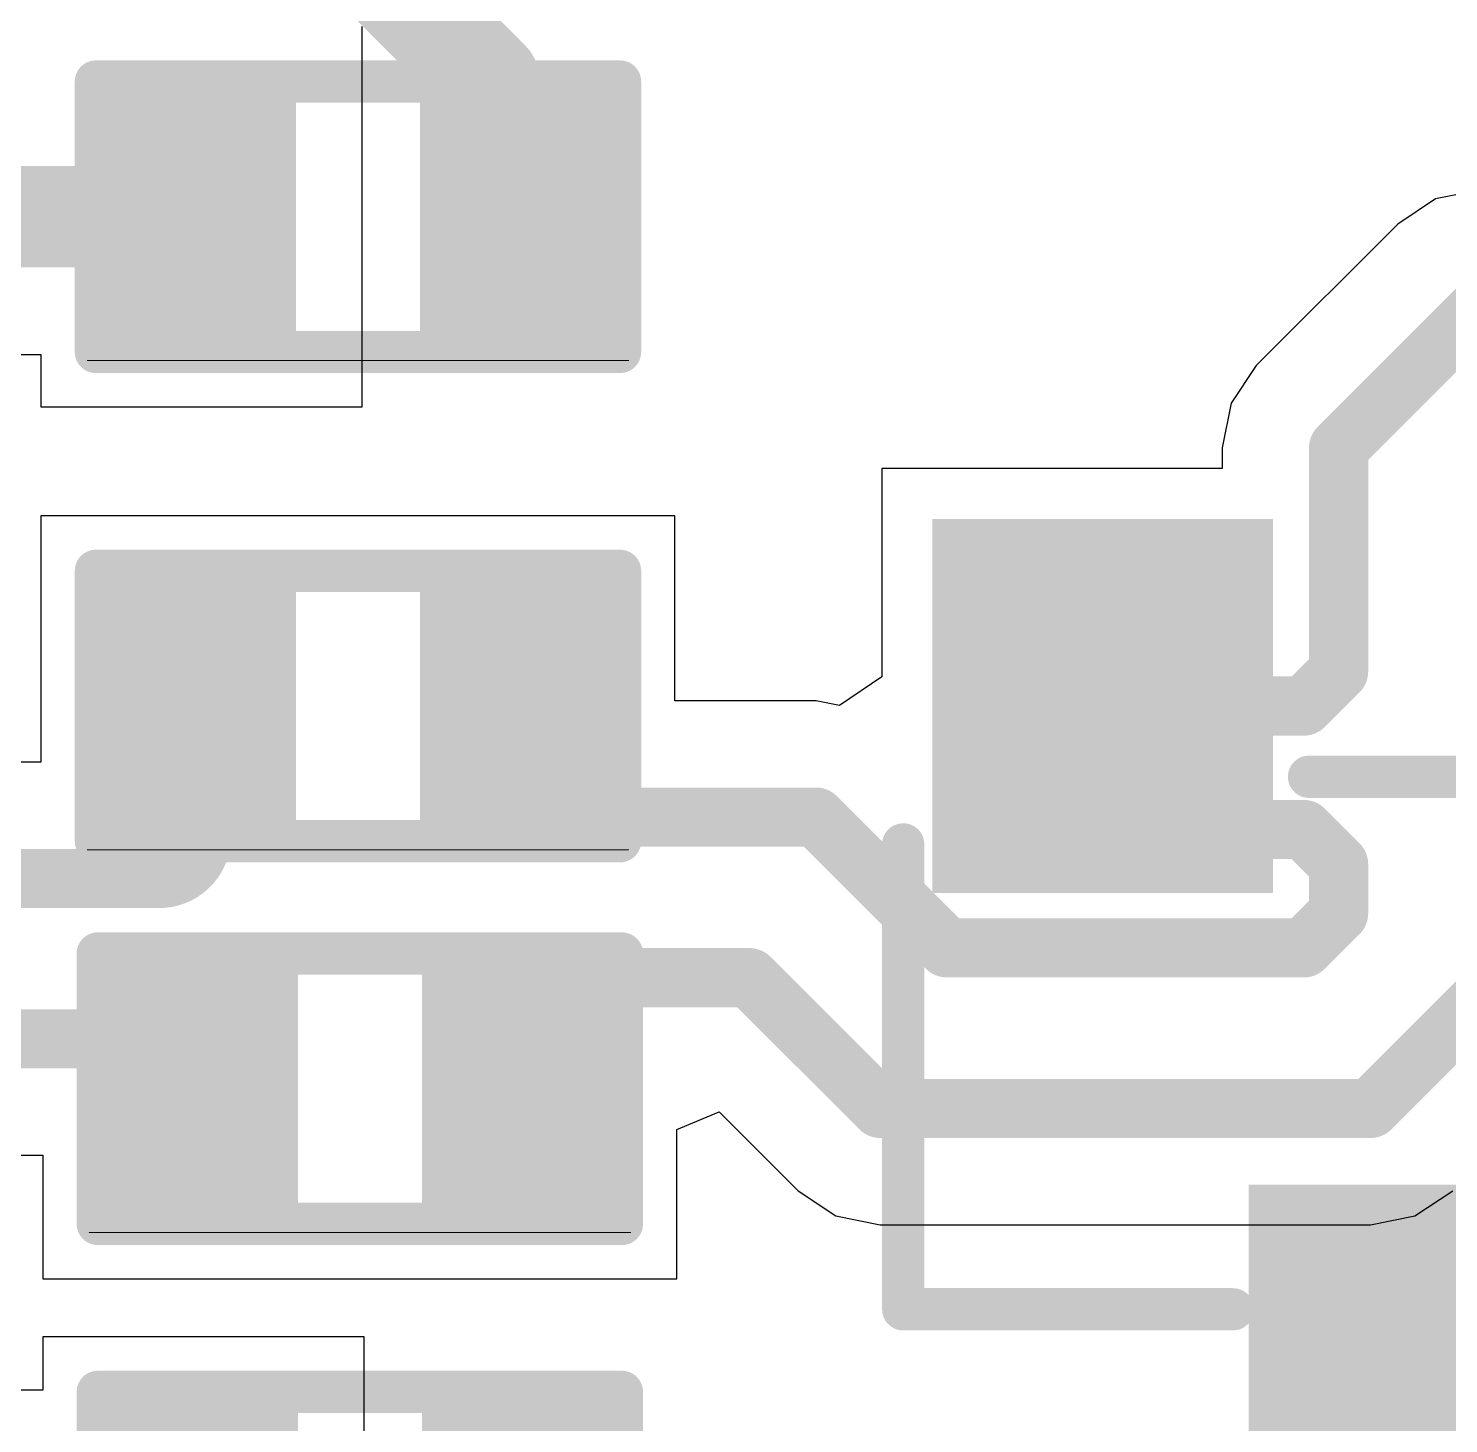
# Model space of a CAD drawing. Header units: inches. Extents: x -18 to 237, y -41 to 211.
# Drawn here: x 5.728 to 9.995, y 91.997 to 96.19 of the extents above; entities that cross this region are included whole.
import ezdxf

# ---------------------------------------------------------------- set-up
doc = ezdxf.new("R2010")
doc.units = ezdxf.units.IN
for name, color, linetype in [('Top Layer', 1, 'Continuous'), ('Top Overlay', 2, 'Continuous'), ('Top Paste', 8, 'Continuous'), ('Top Solder', 216, 'Continuous')]:
    doc.layers.add(name, color=color, linetype=linetype)

# ---------------------------------------------------------------- blocks, each defined once
blk = doc.blocks.new('S___23_19')
at = {"layer": 'Top Layer'}
for points in [[(-0.41, 1.46), (0.41, 1.46), (0.41, 0.54), (-0.41, 0.54)], [(-1.36, -0.54), (-0.54, -0.54), (-0.54, -1.46), (-1.36, -1.46)], [(0.54, -0.54), (1.36, -0.54), (1.36, -1.46), (0.54, -1.46)]]:
    blk.add_hatch(color=1, dxfattribs=at).paths.add_polyline_path(points)
at = {"layer": 'Top Paste'}
for points in [[(-0.41, 1.46), (0.41, 1.46), (0.41, 0.54), (-0.41, 0.54)], [(-1.36, -0.54), (-0.54, -0.54), (-0.54, -1.46), (-1.36, -1.46)], [(0.54, -0.54), (1.36, -0.54), (1.36, -1.46), (0.54, -1.46)]]:
    blk.add_hatch(color=8, dxfattribs=at).paths.add_polyline_path(points)
at = {"layer": 'Top Solder'}
for points in [[(-0.5116, 1.5616), (0.5116, 1.5616), (0.5116, 0.4384), (-0.5116, 0.4384)], [(-1.4616, -0.4384), (-0.4384, -0.4384), (-0.4384, -1.5616), (-1.4616, -1.5616)], [(0.4384, -0.4384), (1.4616, -0.4384), (1.4616, -1.5616), (0.4384, -1.5616)]]:
    blk.add_hatch(color=216, dxfattribs=at).paths.add_polyline_path(points)
at = {"layer": 'Top Overlay'}
for points in [[(-0.5588, 0.8128, 0.127, 0.127, 0), (-1.5494, 0.8128, 0.127, 0.127, 0)], [(-1.5494, 0.8128, 0.127, 0.127, 0), (-1.5494, -0.5842, 0.127, 0.127, 0)], [(1.5494, 0.8128, 0.127, 0.127, 0), (0.5588, 0.8128, 0.127, 0.127, 0)], [(1.5494, 0.8128, 0.127, 0.127, 0), (1.5494, -0.5842, 0.127, 0.127, 0)], [(0.3302, -0.7874, 0.127, 0.127, 0), (-0.3302, -0.7874, 0.127, 0.127, 0)], [(-1.6764, -1.0414, 0.127, 0.127, 0), (-1.6764, -1.2954, 0.127, 0.127, 0)], [(-1.5494, -1.1684, 0.127, 0.127, 0), (-1.6764, -1.0414, 0.127, 0.127, 0)], [(-1.5494, -1.1684, 0.127, 0.127, 0), (-1.6764, -1.2954, 0.127, 0.127, 0)]]:
    blk.add_lwpolyline(points, format="xyseb", dxfattribs=at)
for points in [[(-1.5812, 0.8128, 0.0635, 0.0635, 1), (-1.5176, 0.8128, 0.0635, 0.0635, 1)], [(-1.5812, 0.8128, 0.0635, 0.0635, 1), (-1.5176, 0.8128, 0.0635, 0.0635, 1)], [(-0.5905, 0.8128, 0.0635, 0.0635, 1), (-0.5271, 0.8128, 0.0635, 0.0635, 1)], [(0.5271, 0.8128, 0.0635, 0.0635, 1), (0.5905, 0.8128, 0.0635, 0.0635, 1)], [(1.5176, 0.8128, 0.0635, 0.0635, 1), (1.5812, 0.8128, 0.0635, 0.0635, 1)], [(1.5176, 0.8128, 0.0635, 0.0635, 1), (1.5812, 0.8128, 0.0635, 0.0635, 1)], [(-1.5812, -0.5842, 0.0635, 0.0635, 1), (-1.5176, -0.5842, 0.0635, 0.0635, 1)], [(1.5176, -0.5842, 0.0635, 0.0635, 1), (1.5812, -0.5842, 0.0635, 0.0635, 1)], [(-0.3619, -0.7874, 0.0635, 0.0635, 1), (-0.2984, -0.7874, 0.0635, 0.0635, 1)], [(0.2984, -0.7874, 0.0635, 0.0635, 1), (0.3619, -0.7874, 0.0635, 0.0635, 1)], [(-1.7082, -1.0414, 0.0635, 0.0635, 1), (-1.6446, -1.0414, 0.0635, 0.0635, 1)], [(-1.7082, -1.0414, 0.0635, 0.0635, 1), (-1.6446, -1.0414, 0.0635, 0.0635, 1)], [(-1.5812, -1.1684, 0.0635, 0.0635, 1), (-1.5176, -1.1684, 0.0635, 0.0635, 1)], [(-1.5812, -1.1684, 0.0635, 0.0635, 1), (-1.5176, -1.1684, 0.0635, 0.0635, 1)], [(-1.7082, -1.2954, 0.0635, 0.0635, 1), (-1.6446, -1.2954, 0.0635, 0.0635, 1)], [(-1.7082, -1.2954, 0.0635, 0.0635, 1), (-1.6446, -1.2954, 0.0635, 0.0635, 1)]]:
    blk.add_lwpolyline(points, format="xyseb", close=True, dxfattribs=at)
blk = doc.blocks.new('R___0402_79')
at = {"layer": 'Top Layer'}
for points in [[(-0.6985, -0.3175), (-0.6985, 0.3175), (-0.2413, 0.3175), (-0.2413, -0.3175)], [(0.2413, -0.3175), (0.2413, 0.3175), (0.6985, 0.3175), (0.6985, -0.3175)]]:
    blk.add_hatch(color=1, dxfattribs=at).paths.add_polyline_path(points)
at = {"layer": 'Top Paste'}
for points in [[(-0.6985, -0.3175), (-0.6985, 0.3175), (-0.2413, 0.3175), (-0.2413, -0.3175)], [(0.2413, -0.3175), (0.2413, 0.3175), (0.6985, 0.3175), (0.6985, -0.3175)]]:
    blk.add_hatch(color=8, dxfattribs=at).paths.add_polyline_path(points)
at = {"layer": 'Top Solder'}
for points in [[(-0.7535, -0.3725), (-0.7535, 0.3725), (-0.1863, 0.3725), (-0.1863, -0.3725)], [(0.1863, -0.3725), (0.1863, 0.3725), (0.7535, 0.3725), (0.7535, -0.3725)]]:
    blk.add_hatch(color=216, dxfattribs=at).paths.add_polyline_path(points)
at = {"layer": 'Top Overlay'}
for points in [[(-0.7874, -0.4064, 0.127, 0.127, 0), (-0.7874, 0.4064, 0.127, 0.127, 0)], [(-0.7874, 0.4064, 0.127, 0.127, 0), (0.7874, 0.4064, 0.127, 0.127, 0)], [(0.7874, -0.4064, 0.127, 0.127, 0), (0.7874, 0.4064, 0.127, 0.127, 0)], [(-0.7874, -0.4064, 0.127, 0.127, 0), (0.7874, -0.4064, 0.127, 0.127, 0)], [(-0.8128, -0.4318, 0.00323, 0.00323, 0), (0.8128, -0.4318, 0.00323, 0.00323, 0)]]:
    blk.add_lwpolyline(points, format="xyseb", dxfattribs=at)
for points in [[(-0.8191, 0.4064, 0.0635, 0.0635, 1), (-0.7556, 0.4064, 0.0635, 0.0635, 1)], [(-0.8191, 0.4064, 0.0635, 0.0635, 1), (-0.7556, 0.4064, 0.0635, 0.0635, 1)], [(0.7556, 0.4064, 0.0635, 0.0635, 1), (0.8191, 0.4064, 0.0635, 0.0635, 1)], [(0.7556, 0.4064, 0.0635, 0.0635, 1), (0.8191, 0.4064, 0.0635, 0.0635, 1)], [(-0.8191, -0.4064, 0.0635, 0.0635, 1), (-0.7556, -0.4064, 0.0635, 0.0635, 1)], [(-0.8191, -0.4064, 0.0635, 0.0635, 1), (-0.7556, -0.4064, 0.0635, 0.0635, 1)], [(0.7556, -0.4064, 0.0635, 0.0635, 1), (0.8191, -0.4064, 0.0635, 0.0635, 1)], [(0.7556, -0.4064, 0.0635, 0.0635, 1), (0.8191, -0.4064, 0.0635, 0.0635, 1)], [(-0.8136, -0.4318, 0.00161, 0.00161, 1), (-0.812, -0.4318, 0.00161, 0.00161, 1)], [(0.812, -0.4318, 0.00161, 0.00161, 1), (0.8136, -0.4318, 0.00161, 0.00161, 1)]]:
    blk.add_lwpolyline(points, format="xyseb", close=True, dxfattribs=at)
blk = doc.blocks.new('R___0402_80')
at = {"layer": 'Top Layer'}
for points in [[(-0.6985, -0.3175), (-0.6985, 0.3175), (-0.2413, 0.3175), (-0.2413, -0.3175)], [(0.2413, -0.3175), (0.2413, 0.3175), (0.6985, 0.3175), (0.6985, -0.3175)]]:
    blk.add_hatch(color=1, dxfattribs=at).paths.add_polyline_path(points)
at = {"layer": 'Top Paste'}
for points in [[(-0.6985, -0.3175), (-0.6985, 0.3175), (-0.2413, 0.3175), (-0.2413, -0.3175)], [(0.2413, -0.3175), (0.2413, 0.3175), (0.6985, 0.3175), (0.6985, -0.3175)]]:
    blk.add_hatch(color=8, dxfattribs=at).paths.add_polyline_path(points)
at = {"layer": 'Top Solder'}
for points in [[(-0.7535, -0.3725), (-0.7535, 0.3725), (-0.1863, 0.3725), (-0.1863, -0.3725)], [(0.1863, -0.3725), (0.1863, 0.3725), (0.7535, 0.3725), (0.7535, -0.3725)]]:
    blk.add_hatch(color=216, dxfattribs=at).paths.add_polyline_path(points)
at = {"layer": 'Top Overlay'}
for points in [[(-0.7874, -0.4064, 0.127, 0.127, 0), (-0.7874, 0.4064, 0.127, 0.127, 0)], [(-0.7874, 0.4064, 0.127, 0.127, 0), (0.7874, 0.4064, 0.127, 0.127, 0)], [(0.7874, -0.4064, 0.127, 0.127, 0), (0.7874, 0.4064, 0.127, 0.127, 0)], [(-0.7874, -0.4064, 0.127, 0.127, 0), (0.7874, -0.4064, 0.127, 0.127, 0)], [(-0.8128, -0.4318, 0.00323, 0.00323, 0), (0.8128, -0.4318, 0.00323, 0.00323, 0)]]:
    blk.add_lwpolyline(points, format="xyseb", dxfattribs=at)
for points in [[(-0.8191, 0.4064, 0.0635, 0.0635, 1), (-0.7556, 0.4064, 0.0635, 0.0635, 1)], [(-0.8191, 0.4064, 0.0635, 0.0635, 1), (-0.7556, 0.4064, 0.0635, 0.0635, 1)], [(0.7556, 0.4064, 0.0635, 0.0635, 1), (0.8191, 0.4064, 0.0635, 0.0635, 1)], [(0.7556, 0.4064, 0.0635, 0.0635, 1), (0.8191, 0.4064, 0.0635, 0.0635, 1)], [(-0.8191, -0.4064, 0.0635, 0.0635, 1), (-0.7556, -0.4064, 0.0635, 0.0635, 1)], [(-0.8191, -0.4064, 0.0635, 0.0635, 1), (-0.7556, -0.4064, 0.0635, 0.0635, 1)], [(0.7556, -0.4064, 0.0635, 0.0635, 1), (0.8191, -0.4064, 0.0635, 0.0635, 1)], [(0.7556, -0.4064, 0.0635, 0.0635, 1), (0.8191, -0.4064, 0.0635, 0.0635, 1)], [(-0.8136, -0.4318, 0.00161, 0.00161, 1), (-0.812, -0.4318, 0.00161, 0.00161, 1)], [(0.812, -0.4318, 0.00161, 0.00161, 1), (0.8136, -0.4318, 0.00161, 0.00161, 1)]]:
    blk.add_lwpolyline(points, format="xyseb", close=True, dxfattribs=at)
blk = doc.blocks.new('R___0402_81')
at = {"layer": 'Top Layer'}
for points in [[(-0.6985, -0.3175), (-0.6985, 0.3175), (-0.2413, 0.3175), (-0.2413, -0.3175)], [(0.2413, -0.3175), (0.2413, 0.3175), (0.6985, 0.3175), (0.6985, -0.3175)]]:
    blk.add_hatch(color=1, dxfattribs=at).paths.add_polyline_path(points)
at = {"layer": 'Top Paste'}
for points in [[(-0.6985, -0.3175), (-0.6985, 0.3175), (-0.2413, 0.3175), (-0.2413, -0.3175)], [(0.2413, -0.3175), (0.2413, 0.3175), (0.6985, 0.3175), (0.6985, -0.3175)]]:
    blk.add_hatch(color=8, dxfattribs=at).paths.add_polyline_path(points)
at = {"layer": 'Top Solder'}
for points in [[(-0.7535, -0.3725), (-0.7535, 0.3725), (-0.1863, 0.3725), (-0.1863, -0.3725)], [(0.1863, -0.3725), (0.1863, 0.3725), (0.7535, 0.3725), (0.7535, -0.3725)]]:
    blk.add_hatch(color=216, dxfattribs=at).paths.add_polyline_path(points)
at = {"layer": 'Top Overlay'}
for points in [[(-0.7874, -0.4064, 0.127, 0.127, 0), (-0.7874, 0.4064, 0.127, 0.127, 0)], [(-0.7874, 0.4064, 0.127, 0.127, 0), (0.7874, 0.4064, 0.127, 0.127, 0)], [(0.7874, -0.4064, 0.127, 0.127, 0), (0.7874, 0.4064, 0.127, 0.127, 0)], [(-0.7874, -0.4064, 0.127, 0.127, 0), (0.7874, -0.4064, 0.127, 0.127, 0)], [(-0.8128, -0.4318, 0.00323, 0.00323, 0), (0.8128, -0.4318, 0.00323, 0.00323, 0)]]:
    blk.add_lwpolyline(points, format="xyseb", dxfattribs=at)
for points in [[(-0.8191, 0.4064, 0.0635, 0.0635, 1), (-0.7556, 0.4064, 0.0635, 0.0635, 1)], [(-0.8191, 0.4064, 0.0635, 0.0635, 1), (-0.7556, 0.4064, 0.0635, 0.0635, 1)], [(0.7556, 0.4064, 0.0635, 0.0635, 1), (0.8191, 0.4064, 0.0635, 0.0635, 1)], [(0.7556, 0.4064, 0.0635, 0.0635, 1), (0.8191, 0.4064, 0.0635, 0.0635, 1)], [(-0.8191, -0.4064, 0.0635, 0.0635, 1), (-0.7556, -0.4064, 0.0635, 0.0635, 1)], [(-0.8191, -0.4064, 0.0635, 0.0635, 1), (-0.7556, -0.4064, 0.0635, 0.0635, 1)], [(0.7556, -0.4064, 0.0635, 0.0635, 1), (0.8191, -0.4064, 0.0635, 0.0635, 1)], [(0.7556, -0.4064, 0.0635, 0.0635, 1), (0.8191, -0.4064, 0.0635, 0.0635, 1)], [(-0.8136, -0.4318, 0.00161, 0.00161, 1), (-0.812, -0.4318, 0.00161, 0.00161, 1)], [(0.812, -0.4318, 0.00161, 0.00161, 1), (0.8136, -0.4318, 0.00161, 0.00161, 1)]]:
    blk.add_lwpolyline(points, format="xyseb", close=True, dxfattribs=at)
blk = doc.blocks.new('R___0402_82')
at = {"layer": 'Top Layer'}
for points in [[(-0.6985, -0.3175), (-0.6985, 0.3175), (-0.2413, 0.3175), (-0.2413, -0.3175)], [(0.2413, -0.3175), (0.2413, 0.3175), (0.6985, 0.3175), (0.6985, -0.3175)]]:
    blk.add_hatch(color=1, dxfattribs=at).paths.add_polyline_path(points)
at = {"layer": 'Top Paste'}
for points in [[(-0.6985, -0.3175), (-0.6985, 0.3175), (-0.2413, 0.3175), (-0.2413, -0.3175)], [(0.2413, -0.3175), (0.2413, 0.3175), (0.6985, 0.3175), (0.6985, -0.3175)]]:
    blk.add_hatch(color=8, dxfattribs=at).paths.add_polyline_path(points)
at = {"layer": 'Top Solder'}
for points in [[(-0.7535, -0.3725), (-0.7535, 0.3725), (-0.1863, 0.3725), (-0.1863, -0.3725)], [(0.1863, -0.3725), (0.1863, 0.3725), (0.7535, 0.3725), (0.7535, -0.3725)]]:
    blk.add_hatch(color=216, dxfattribs=at).paths.add_polyline_path(points)
at = {"layer": 'Top Overlay'}
for points in [[(-0.7874, -0.4064, 0.127, 0.127, 0), (-0.7874, 0.4064, 0.127, 0.127, 0)], [(-0.7874, 0.4064, 0.127, 0.127, 0), (0.7874, 0.4064, 0.127, 0.127, 0)], [(0.7874, -0.4064, 0.127, 0.127, 0), (0.7874, 0.4064, 0.127, 0.127, 0)], [(-0.7874, -0.4064, 0.127, 0.127, 0), (0.7874, -0.4064, 0.127, 0.127, 0)], [(-0.8128, -0.4318, 0.00323, 0.00323, 0), (0.8128, -0.4318, 0.00323, 0.00323, 0)]]:
    blk.add_lwpolyline(points, format="xyseb", dxfattribs=at)
for points in [[(-0.8191, 0.4064, 0.0635, 0.0635, 1), (-0.7556, 0.4064, 0.0635, 0.0635, 1)], [(-0.8191, 0.4064, 0.0635, 0.0635, 1), (-0.7556, 0.4064, 0.0635, 0.0635, 1)], [(0.7556, 0.4064, 0.0635, 0.0635, 1), (0.8191, 0.4064, 0.0635, 0.0635, 1)], [(0.7556, 0.4064, 0.0635, 0.0635, 1), (0.8191, 0.4064, 0.0635, 0.0635, 1)], [(-0.8191, -0.4064, 0.0635, 0.0635, 1), (-0.7556, -0.4064, 0.0635, 0.0635, 1)], [(-0.8191, -0.4064, 0.0635, 0.0635, 1), (-0.7556, -0.4064, 0.0635, 0.0635, 1)], [(0.7556, -0.4064, 0.0635, 0.0635, 1), (0.8191, -0.4064, 0.0635, 0.0635, 1)], [(0.7556, -0.4064, 0.0635, 0.0635, 1), (0.8191, -0.4064, 0.0635, 0.0635, 1)], [(-0.8136, -0.4318, 0.00161, 0.00161, 1), (-0.812, -0.4318, 0.00161, 0.00161, 1)], [(0.812, -0.4318, 0.00161, 0.00161, 1), (0.8136, -0.4318, 0.00161, 0.00161, 1)]]:
    blk.add_lwpolyline(points, format="xyseb", close=True, dxfattribs=at)

msp = doc.modelspace()

# ---------------------------------------------------------------- linework, layer by layer
at = {"layer": 'Top Layer'}
for p, q in [((6.731, 95.0522), (6.731, 96.1952)), ((9.9559, 95.6776), (9.8425, 95.6018)), ((10.0897, 95.7042), (9.9559, 95.6776)), ((9.8425, 95.6018), (9.4175, 95.1769)), ((5.488, 95.2093), (5.7658, 95.2093)), ((5.7658, 95.2093), (5.7658, 95.0522)), ((9.4175, 95.1769), (9.3417, 95.0634)), ((5.7658, 95.0522), (6.731, 95.0522)), ((9.3417, 95.0634), (9.3151, 94.9296)), ((9.3151, 94.9296), (9.3151, 94.8673)), ((9.3151, 94.8673), (8.292, 94.8673)), ((8.292, 94.8673), (8.292, 94.2412)), ((7.6708, 94.7248), (5.7658, 94.7248)), ((5.7658, 94.7248), (5.7658, 93.9847)), ((7.6708, 94.1692), (7.6708, 94.7248)), ((8.292, 94.2412), (8.165, 94.1552)), ((8.0946, 94.1692), (7.6708, 94.1692)), ((8.165, 94.1552), (8.0946, 94.1692)), ((5.7658, 93.9847), (4.0077, 93.9847)), ((7.6765, 92.8812), (7.8035, 92.9338)), ((7.8035, 92.9338), (8.0405, 92.6968)), ((7.6765, 92.4318), (7.6765, 92.8812)), ((3.267, 92.8037), (5.7715, 92.8037)), ((5.7715, 92.8037), (5.7715, 92.4318)), ((8.0405, 92.6968), (8.1539, 92.621)), ((9.8942, 92.621), (10.0077, 92.6968)), ((8.1539, 92.621), (8.2877, 92.5944)), ((9.7604, 92.5944), (9.8942, 92.621)), ((8.2877, 92.5944), (9.7604, 92.5944)), ((5.7715, 92.4318), (7.6765, 92.4318)), ((6.7367, 92.2573), (5.7715, 92.2573)), ((5.7715, 92.2573), (5.7715, 92.0973)), ((6.7367, 91.1143), (6.7367, 92.2573)), ((5.7715, 92.0973), (5.488, 92.0973))]:
    msp.add_line(p, q, dxfattribs=at)
for points in [[(6.6947, 96.4492, 0.3048, 0.3048, 0), (7.112, 96.0319, 0.3048, 0.3048, 0)], [(7.112, 95.6999, 0.3048, 0.3048, 0), (7.112, 96.0319, 0.3048, 0.3048, 0)], [(7.112, 95.6999, 0.3048, 0.3048, 0), (7.1882, 95.6237, 0.3048, 0.3048, 0)], [(5.3164, 95.6237, 0.3048, 0.3048, 0), (6.2484, 95.6237, 0.3048, 0.3048, 0)], [(9.6647, 94.9296, 0.1778, 0.1778, 0), (10.0897, 95.3546, 0.1778, 0.1778, 0)], [(9.6647, 94.2574, 0.1778, 0.1778, 0), (9.6647, 94.9296, 0.1778, 0.1778, 0)], [(9.5605, 94.1533, 0.1778, 0.1778, 0), (9.6647, 94.2574, 0.1778, 0.1778, 0)], [(6.1208, 94.0257, 0.1778, 0.1778, 0), (6.2484, 94.1533, 0.1778, 0.1778, 0)], [(6.2484, 94.0644, 0.1778, 0.1778, 0), (6.2484, 94.1533, 0.1778, 0.1778, 0)], [(7.1882, 94.1533, 0.1778, 0.1778, 0), (7.3279, 94.0136, 0.1778, 0.1778, 0)], [(8.956, 94.1533, 0.1778, 0.1778, 0), (9.5605, 94.1533, 0.1778, 0.1778, 0)], [(8.956, 94.1033, 0.1778, 0.1778, 0), (8.956, 94.1533, 0.1778, 0.1778, 0)], [(8.956, 94.1033, 0.1778, 0.1778, 0), (9.2771, 93.7822, 0.1778, 0.1778, 0)], [(6.2484, 93.7626, 0.1778, 0.1778, 0), (6.2484, 94.0644, 0.1778, 0.1778, 0)], [(7.3279, 93.9237, 0.1778, 0.1778, 0), (7.3279, 94.0136, 0.1778, 0.1778, 0)], [(7.3279, 93.9237, 0.1778, 0.1778, 0), (7.4321, 93.8196, 0.1778, 0.1778, 0)], [(7.4321, 93.8196, 0.1778, 0.1778, 0), (8.0946, 93.8196, 0.1778, 0.1778, 0)], [(8.0946, 93.8196, 0.1778, 0.1778, 0), (8.4876, 93.4266, 0.1778, 0.1778, 0)], [(6.2484, 93.7626, 0.1778, 0.1778, -0.414214), (6.1208, 93.635, 0.1778, 0.1778, 0)], [(9.2771, 93.7822, 0.1778, 0.1778, 0), (9.5605, 93.7822, 0.1778, 0.1778, 0)], [(9.5605, 93.7822, 0.1778, 0.1778, 0), (9.6647, 93.678, 0.1778, 0.1778, 0)], [(9.6647, 93.5307, 0.1778, 0.1778, 0), (9.6647, 93.678, 0.1778, 0.1778, 0)], [(2.4312, 93.635, 0.1778, 0.1778, 0), (5.8191, 93.635, 0.1778, 0.1778, 0)], [(5.8191, 93.635, 0.1778, 0.1778, 0), (6.1208, 93.635, 0.1778, 0.1778, 0)], [(9.5605, 93.4266, 0.1778, 0.1778, 0), (9.6647, 93.5307, 0.1778, 0.1778, 0)], [(8.4876, 93.4266, 0.1778, 0.1778, 0), (9.5605, 93.4266, 0.1778, 0.1778, 0)], [(7.3336, 93.2328, 0.1778, 0.1778, 0), (7.4378, 93.337, 0.1778, 0.1778, 0)], [(7.4378, 93.337, 0.1778, 0.1778, 0), (7.8947, 93.337, 0.1778, 0.1778, 0)], [(7.8947, 93.337, 0.1778, 0.1778, 0), (8.2877, 92.944, 0.1778, 0.1778, 0)], [(9.7604, 92.944, 0.1778, 0.1778, 0), (10.1473, 93.3308, 0.1778, 0.1778, 0)], [(7.3336, 93.143, 0.1778, 0.1778, 0), (7.3336, 93.2328, 0.1778, 0.1778, 0)], [(2.413, 93.1533, 0.1778, 0.1778, 0), (6.193, 93.1533, 0.1778, 0.1778, 0)], [(6.193, 93.1533, 0.1778, 0.1778, 0), (6.2541, 93.0922, 0.1778, 0.1778, 0)], [(7.1939, 93.0033, 0.1778, 0.1778, 0), (7.3336, 93.143, 0.1778, 0.1778, 0)], [(6.2541, 93.0033, 0.1778, 0.1778, 0), (6.2541, 93.0922, 0.1778, 0.1778, 0)], [(8.2877, 92.944, 0.1778, 0.1778, 0), (9.7604, 92.944, 0.1778, 0.1778, 0)]]:
    msp.add_lwpolyline(points, format="xyseb", dxfattribs=at)
for points in [[(7.0358, 96.0319, 0.1524, 0.1524, 1), (7.1882, 96.0319, 0.1524, 0.1524, 1)], [(7.0358, 96.0319, 0.1524, 0.1524, 1), (7.1882, 96.0319, 0.1524, 0.1524, 1)], [(7.0358, 95.6999, 0.1524, 0.1524, 1), (7.1882, 95.6999, 0.1524, 0.1524, 1)], [(7.0358, 95.6999, 0.1524, 0.1524, 1), (7.1882, 95.6999, 0.1524, 0.1524, 1)], [(6.1722, 95.6237, 0.1524, 0.1524, 1), (6.3246, 95.6237, 0.1524, 0.1524, 1)], [(7.112, 95.6237, 0.1524, 0.1524, 1), (7.2644, 95.6237, 0.1524, 0.1524, 1)], [(9.6203, 94.9296, 0.0889, 0.0889, 1), (9.7092, 94.9296, 0.0889, 0.0889, 1)], [(9.6203, 94.9296, 0.0889, 0.0889, 1), (9.7092, 94.9296, 0.0889, 0.0889, 1)], [(9.6203, 94.2574, 0.0889, 0.0889, 1), (9.7092, 94.2574, 0.0889, 0.0889, 1)], [(9.6203, 94.2574, 0.0889, 0.0889, 1), (9.7092, 94.2574, 0.0889, 0.0889, 1)], [(6.204, 94.1533, 0.0889, 0.0889, 1), (6.2929, 94.1533, 0.0889, 0.0889, 1)], [(6.204, 94.1533, 0.0889, 0.0889, 1), (6.2929, 94.1533, 0.0889, 0.0889, 1)], [(7.1438, 94.1533, 0.0889, 0.0889, 1), (7.2327, 94.1533, 0.0889, 0.0889, 1)], [(8.9116, 94.1533, 0.0889, 0.0889, 1), (9.0005, 94.1533, 0.0889, 0.0889, 1)], [(8.9116, 94.1533, 0.0889, 0.0889, 1), (9.0005, 94.1533, 0.0889, 0.0889, 1)], [(9.5161, 94.1533, 0.0889, 0.0889, 1), (9.605, 94.1533, 0.0889, 0.0889, 1)], [(9.5161, 94.1533, 0.0889, 0.0889, 1), (9.605, 94.1533, 0.0889, 0.0889, 1)], [(8.9116, 94.1033, 0.0889, 0.0889, 1), (9.0005, 94.1033, 0.0889, 0.0889, 1)], [(8.9116, 94.1033, 0.0889, 0.0889, 1), (9.0005, 94.1033, 0.0889, 0.0889, 1)], [(6.204, 94.0644, 0.0889, 0.0889, 1), (6.2929, 94.0644, 0.0889, 0.0889, 1)], [(6.204, 94.0644, 0.0889, 0.0889, 1), (6.2929, 94.0644, 0.0889, 0.0889, 1)], [(6.0764, 94.0257, 0.0889, 0.0889, 1), (6.1653, 94.0257, 0.0889, 0.0889, 1)], [(7.2835, 94.0136, 0.0889, 0.0889, 1), (7.3724, 94.0136, 0.0889, 0.0889, 1)], [(7.2835, 94.0136, 0.0889, 0.0889, 1), (7.3724, 94.0136, 0.0889, 0.0889, 1)], [(7.2835, 93.9237, 0.0889, 0.0889, 1), (7.3724, 93.9237, 0.0889, 0.0889, 1)], [(7.2835, 93.9237, 0.0889, 0.0889, 1), (7.3724, 93.9237, 0.0889, 0.0889, 1)], [(7.3876, 93.8196, 0.0889, 0.0889, 1), (7.4765, 93.8196, 0.0889, 0.0889, 1)], [(7.3876, 93.8196, 0.0889, 0.0889, 1), (7.4765, 93.8196, 0.0889, 0.0889, 1)], [(8.0502, 93.8196, 0.0889, 0.0889, 1), (8.1391, 93.8196, 0.0889, 0.0889, 1)], [(8.0502, 93.8196, 0.0889, 0.0889, 1), (8.1391, 93.8196, 0.0889, 0.0889, 1)], [(6.204, 93.7626, 0.0889, 0.0889, 1), (6.2929, 93.7626, 0.0889, 0.0889, 1)], [(6.204, 93.7626, 0.0889, 0.0889, 1), (6.2929, 93.7626, 0.0889, 0.0889, 1)], [(9.2327, 93.7822, 0.0889, 0.0889, 1), (9.3216, 93.7822, 0.0889, 0.0889, 1)], [(9.2327, 93.7822, 0.0889, 0.0889, 1), (9.3216, 93.7822, 0.0889, 0.0889, 1)], [(9.5161, 93.7822, 0.0889, 0.0889, 1), (9.605, 93.7822, 0.0889, 0.0889, 1)], [(9.5161, 93.7822, 0.0889, 0.0889, 1), (9.605, 93.7822, 0.0889, 0.0889, 1)], [(9.6203, 93.678, 0.0889, 0.0889, 1), (9.7092, 93.678, 0.0889, 0.0889, 1)], [(9.6203, 93.678, 0.0889, 0.0889, 1), (9.7092, 93.678, 0.0889, 0.0889, 1)], [(5.7746, 93.635, 0.0889, 0.0889, 1), (5.8635, 93.635, 0.0889, 0.0889, 1)], [(5.7746, 93.635, 0.0889, 0.0889, 1), (5.8635, 93.635, 0.0889, 0.0889, 1)], [(6.0764, 93.635, 0.0889, 0.0889, 1), (6.1653, 93.635, 0.0889, 0.0889, 1)], [(6.0764, 93.635, 0.0889, 0.0889, 1), (6.1653, 93.635, 0.0889, 0.0889, 1)], [(9.6203, 93.5307, 0.0889, 0.0889, 1), (9.7092, 93.5307, 0.0889, 0.0889, 1)], [(9.6203, 93.5307, 0.0889, 0.0889, 1), (9.7092, 93.5307, 0.0889, 0.0889, 1)], [(8.4432, 93.4266, 0.0889, 0.0889, 1), (8.5321, 93.4266, 0.0889, 0.0889, 1)], [(8.4432, 93.4266, 0.0889, 0.0889, 1), (8.5321, 93.4266, 0.0889, 0.0889, 1)], [(9.5161, 93.4266, 0.0889, 0.0889, 1), (9.605, 93.4266, 0.0889, 0.0889, 1)], [(9.5161, 93.4266, 0.0889, 0.0889, 1), (9.605, 93.4266, 0.0889, 0.0889, 1)], [(7.3933, 93.337, 0.0889, 0.0889, 1), (7.4822, 93.337, 0.0889, 0.0889, 1)], [(7.3933, 93.337, 0.0889, 0.0889, 1), (7.4822, 93.337, 0.0889, 0.0889, 1)], [(7.8503, 93.337, 0.0889, 0.0889, 1), (7.9392, 93.337, 0.0889, 0.0889, 1)], [(7.8503, 93.337, 0.0889, 0.0889, 1), (7.9392, 93.337, 0.0889, 0.0889, 1)], [(7.2892, 93.2328, 0.0889, 0.0889, 1), (7.3781, 93.2328, 0.0889, 0.0889, 1)], [(7.2892, 93.2328, 0.0889, 0.0889, 1), (7.3781, 93.2328, 0.0889, 0.0889, 1)], [(6.1486, 93.1533, 0.0889, 0.0889, 1), (6.2375, 93.1533, 0.0889, 0.0889, 1)], [(6.1486, 93.1533, 0.0889, 0.0889, 1), (6.2375, 93.1533, 0.0889, 0.0889, 1)], [(7.2892, 93.143, 0.0889, 0.0889, 1), (7.3781, 93.143, 0.0889, 0.0889, 1)], [(7.2892, 93.143, 0.0889, 0.0889, 1), (7.3781, 93.143, 0.0889, 0.0889, 1)], [(6.2097, 93.0922, 0.0889, 0.0889, 1), (6.2986, 93.0922, 0.0889, 0.0889, 1)], [(6.2097, 93.0922, 0.0889, 0.0889, 1), (6.2986, 93.0922, 0.0889, 0.0889, 1)], [(6.2097, 93.0033, 0.0889, 0.0889, 1), (6.2986, 93.0033, 0.0889, 0.0889, 1)], [(7.1495, 93.0033, 0.0889, 0.0889, 1), (7.2384, 93.0033, 0.0889, 0.0889, 1)], [(8.2433, 92.944, 0.0889, 0.0889, 1), (8.3322, 92.944, 0.0889, 0.0889, 1)], [(8.2433, 92.944, 0.0889, 0.0889, 1), (8.3322, 92.944, 0.0889, 0.0889, 1)], [(9.716, 92.944, 0.0889, 0.0889, 1), (9.8049, 92.944, 0.0889, 0.0889, 1)], [(9.716, 92.944, 0.0889, 0.0889, 1), (9.8049, 92.944, 0.0889, 0.0889, 1)]]:
    msp.add_lwpolyline(points, format="xyseb", close=True, dxfattribs=at)

# ---------------------------------------------------------------- block references
for name, p in [('R___0402_82', (6.7183, 95.6237)), ('R___0402_79', (6.7183, 94.1533)), ('R___0402_80', (6.724, 93.0033)), ('R___0402_81', (6.724, 91.6858))]:
    msp.add_blockref(name, p)
at = {"rotation": 180}
msp.add_blockref('S___23_19', (9.906, 93.1533), dxfattribs=at)

doc.saveas('drawing.dxf')
